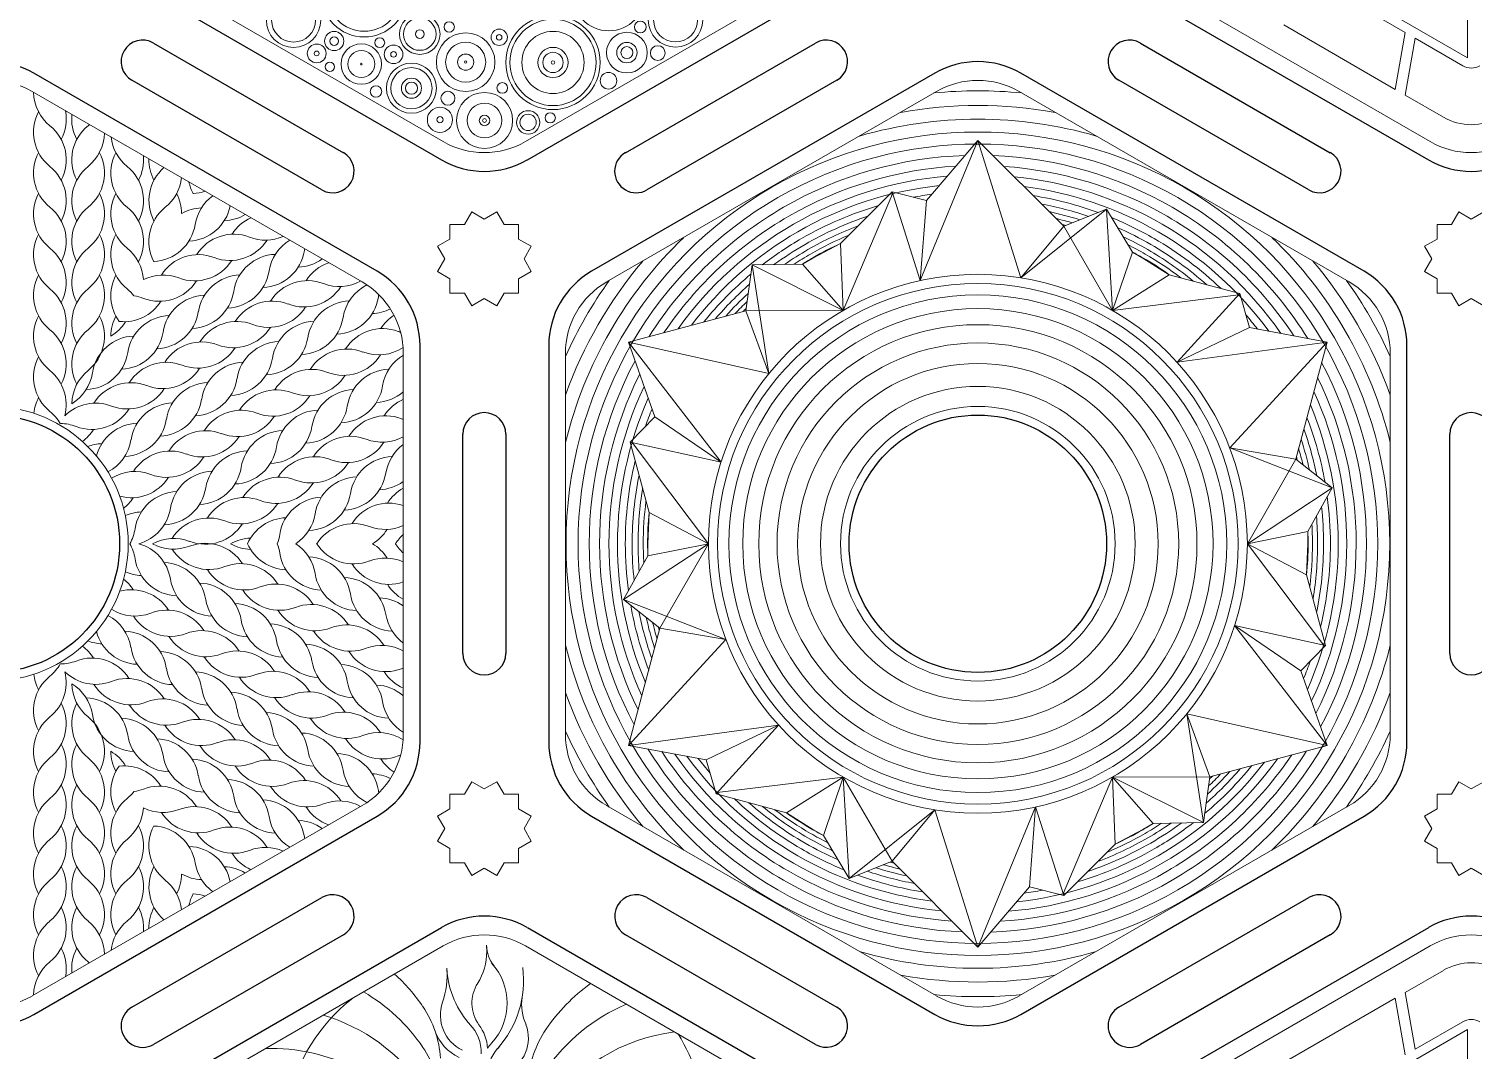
# Model space of a CAD drawing. Header units: millimetres. Extents: x -1250 to -350, y -300 to 300.
# Drawn here: x -1139.2 to -1013, y -94.3 to -5 of the extents above; entities that cross this region are included whole.
import ezdxf

# ---------------------------------------------------------------- set-up
doc = ezdxf.new("R2010")
doc.units = ezdxf.units.MM
doc.layers.get('0').update_dxf_attribs({"color": 1, "true_color": 0xff0000})
doc.layers.add('cut', color=1, linetype='Continuous', lineweight=20, true_color=0xff0000)
doc.layers.add('Vector Engrave', color=5, linetype='Continuous', lineweight=0, true_color=0x0000ff)

msp = doc.modelspace()

# ---------------------------------------------------------------- linework, layer by layer
for p, q in [((-1133.12, 0.88), (-1103.12, -16.44)), ((-1095.62, -16.44), (-1065.62, 0.88)), ((-1046.88, 0.88), (-1016.88, -16.44)), ((-1128.3, -6.24), (-1111.7, -15.82)), ((-1087.05, -15.82), (-1070.45, -6.24)), ((-1042.05, -6.24), (-1025.45, -15.82)), ((-1108.75, -26.18), (-1138.75, -8.86)), ((-1113.57, -19.07), (-1130.18, -9.48)), ((-1060, -8.86), (-1090, -26.18)), ((-1068.57, -9.48), (-1085.18, -19.07)), ((-1022.5, -26.18), (-1052.5, -8.86)), ((-1027.32, -19.07), (-1043.93, -9.48)), ((-1105, -67.32), (-1105, -32.68)), ((-1093.75, -32.68), (-1093.75, -67.32)), ((-1018.75, -67.32), (-1018.75, -32.68)), ((-1101.25, -59.58), (-1101.25, -40.42)), ((-1097.5, -40.42), (-1097.5, -59.58)), ((-1015, -59.58), (-1015, -40.42)), ((-1138.75, -91.14), (-1108.75, -73.82)), ((-1090, -73.82), (-1060, -91.14)), ((-1052.5, -91.14), (-1022.5, -73.82)), ((-1130.18, -90.52), (-1113.57, -80.93)), ((-1085.18, -80.93), (-1068.57, -90.52)), ((-1043.93, -90.52), (-1027.32, -80.93)), ((-1103.12, -83.56), (-1133.12, -100.88)), ((-1111.7, -84.18), (-1128.3, -93.76)), ((-1065.62, -100.88), (-1095.62, -83.56)), ((-1070.45, -93.76), (-1087.05, -84.18)), ((-1016.88, -83.56), (-1046.88, -100.88)), ((-1025.45, -84.18), (-1042.05, -93.76))]:
    msp.add_line(p, q)
for centre in [(-1142.5, -50), (-1056.25, -50)]:
    msp.add_circle(centre, 11.25)
for centre, radius, start, end in [((-1129.24, -7.86), 1.88, 60, 240), ((-1069.51, -7.86), 1.88, 300, 120), ((-1042.99, -7.86), 1.88, 60, 240), ((-1142.5, -15.36), 7.5, 60, 120), ((-1056.25, -15.36), 7.5, 60, 120), ((-1112.64, -17.44), 1.88, 240, 60), ((-1086.11, -17.44), 1.88, 120, 300), ((-1026.39, -17.44), 1.88, 240, 60), ((-1099.38, -9.95), 7.5, 240, 300), ((-1013.13, -9.95), 7.5, 240, 300), ((-1112.5, -32.68), 7.5, 0, 60), ((-1086.25, -32.68), 7.5, 120, 180), ((-1026.25, -32.68), 7.5, 0, 60), ((-1099.38, -40.42), 1.88, 0, 180), ((-1013.13, -40.42), 1.88, 0, 180), ((-1099.38, -59.58), 1.88, 180, 0), ((-1013.13, -59.58), 1.88, 180, 0), ((-1112.5, -67.32), 7.5, 300, 0), ((-1086.25, -67.32), 7.5, 180, 240), ((-1026.25, -67.32), 7.5, 300, 0), ((-1112.64, -82.56), 1.88, 300, 120), ((-1086.11, -82.56), 1.88, 60, 240), ((-1026.39, -82.56), 1.88, 300, 120), ((-1099.38, -90.05), 7.5, 60, 120), ((-1013.13, -90.05), 7.5, 60, 120), ((-1129.24, -92.14), 1.88, 120, 300), ((-1069.51, -92.14), 1.88, 240, 60), ((-1042.99, -92.14), 1.88, 120, 300), ((-1142.5, -84.64), 7.5, 240, 300), ((-1056.25, -84.64), 7.5, 240, 300)]:
    msp.add_arc(centre, radius, start, end)
at = {"layer": 'cut'}
for p, q in [((-1100.47, -21), (-1101.11, -22.1)), ((-1099.38, -21.64), (-1100.47, -21)), ((-1098.28, -21), (-1099.38, -21.64)), ((-1097.64, -22.1), (-1098.28, -21)), ((-1014.22, -21), (-1014.86, -22.1)), ((-1013.13, -21.64), (-1014.22, -21)), ((-1012.03, -21), (-1013.13, -21.64)), ((-1101.11, -22.1), (-1102.38, -22.1)), ((-1102.38, -22.1), (-1102.38, -23.37)), ((-1096.38, -22.1), (-1097.64, -22.1)), ((-1096.38, -23.37), (-1096.38, -22.1)), ((-1014.86, -22.1), (-1016.12, -22.1)), ((-1016.12, -22.1), (-1016.12, -23.37)), ((-1102.38, -23.37), (-1103.47, -24)), ((-1095.28, -24), (-1096.38, -23.37)), ((-1016.12, -23.37), (-1017.22, -24)), ((-1103.47, -24), (-1102.84, -25.1)), ((-1102.84, -25.1), (-1103.47, -26.2)), ((-1095.91, -25.1), (-1095.28, -24)), ((-1095.28, -26.2), (-1095.91, -25.1)), ((-1017.22, -24), (-1016.59, -25.1)), ((-1016.59, -25.1), (-1017.22, -26.2)), ((-1103.47, -26.2), (-1102.38, -26.83)), ((-1096.38, -26.83), (-1095.28, -26.2)), ((-1017.22, -26.2), (-1016.12, -26.83)), ((-1102.38, -26.83), (-1102.38, -28.1)), ((-1096.38, -28.1), (-1096.38, -26.83)), ((-1016.12, -26.83), (-1016.12, -28.1)), ((-1102.38, -28.1), (-1101.11, -28.1)), ((-1101.11, -28.1), (-1100.47, -29.2)), ((-1100.47, -29.2), (-1099.38, -28.57)), ((-1099.38, -28.57), (-1098.28, -29.2)), ((-1098.28, -29.2), (-1097.64, -28.1)), ((-1097.64, -28.1), (-1096.38, -28.1)), ((-1016.12, -28.1), (-1014.86, -28.1)), ((-1014.86, -28.1), (-1014.22, -29.2)), ((-1014.22, -29.2), (-1013.13, -28.57)), ((-1013.13, -28.57), (-1012.03, -29.2)), ((-1101.11, -71.9), (-1102.38, -71.9)), ((-1102.38, -71.9), (-1102.38, -73.17)), ((-1100.47, -70.8), (-1101.11, -71.9)), ((-1099.38, -71.43), (-1100.47, -70.8)), ((-1098.28, -70.8), (-1099.38, -71.43)), ((-1097.64, -71.9), (-1098.28, -70.8)), ((-1096.38, -71.9), (-1097.64, -71.9)), ((-1096.38, -73.17), (-1096.38, -71.9)), ((-1014.86, -71.9), (-1016.12, -71.9)), ((-1016.12, -71.9), (-1016.12, -73.17)), ((-1014.22, -70.8), (-1014.86, -71.9)), ((-1013.13, -71.43), (-1014.22, -70.8)), ((-1012.03, -70.8), (-1013.13, -71.43)), ((-1102.38, -73.17), (-1103.47, -73.8)), ((-1095.28, -73.8), (-1096.38, -73.17)), ((-1016.12, -73.17), (-1017.22, -73.8)), ((-1103.47, -73.8), (-1102.84, -74.9)), ((-1095.91, -74.9), (-1095.28, -73.8)), ((-1017.22, -73.8), (-1016.59, -74.9)), ((-1102.84, -74.9), (-1103.47, -76)), ((-1095.28, -76), (-1095.91, -74.9)), ((-1016.59, -74.9), (-1017.22, -76)), ((-1103.47, -76), (-1102.38, -76.63)), ((-1102.38, -76.63), (-1102.38, -77.9)), ((-1096.38, -76.63), (-1095.28, -76)), ((-1096.38, -77.9), (-1096.38, -76.63)), ((-1017.22, -76), (-1016.12, -76.63)), ((-1016.12, -76.63), (-1016.12, -77.9)), ((-1102.38, -77.9), (-1101.11, -77.9)), ((-1101.11, -77.9), (-1100.47, -79)), ((-1098.28, -79), (-1097.64, -77.9)), ((-1097.64, -77.9), (-1096.38, -77.9)), ((-1016.12, -77.9), (-1014.86, -77.9)), ((-1014.86, -77.9), (-1014.22, -79)), ((-1100.47, -79), (-1099.38, -78.36)), ((-1099.38, -78.36), (-1098.28, -79)), ((-1014.22, -79), (-1013.13, -78.36)), ((-1013.13, -78.36), (-1012.03, -79))]:
    msp.add_line(p, q, dxfattribs=at)
at = {"layer": 'Vector Engrave'}
for p, q in [((-1102.98, -14.84), (-1131.81, 1.81)), ((-1066.94, 1.81), (-1095.77, -14.84)), ((-1016.73, -14.84), (-1045.56, 1.81)), ((-1027.15, -0.55), (-1018.9, -5.32)), ((-1022.59, -2.26), (-1013.45, -7.54)), ((-1013.45, -2.64), (-1013.45, -7.54)), ((-1029.52, -4.65), (-1019.77, -10.28)), ((-1018.9, -5.32), (-1019.77, -10.28)), ((-1018.03, -5.82), (-1018.9, -10.78)), ((-1018.03, -5.82), (-1013.88, -8.22)), ((-1138.9, -10.47), (-1110.06, -27.11)), ((-1088.69, -27.11), (-1059.85, -10.47)), ((-1052.65, -10.47), (-1023.81, -27.11)), ((-1018.9, -10.78), (-1015.56, -12.71)), ((-1056.25, -14.75), (-1061.28, -26.99)), ((-1056.25, -14.75), (-1060.75, -20)), ((-1056.25, -14.75), (-1048.75, -22.25)), ((-1056.25, -14.75), (-1052.5, -26.75)), ((-1063.75, -19.25), (-1068.25, -23.75)), ((-1063.7, -19.41), (-1068.03, -29.6)), ((-1060.75, -20), (-1063.75, -19.25)), ((-1061.28, -26.99), (-1063.75, -19.25)), ((-1060.75, -20), (-1061.28, -26.99)), ((-1045, -20.75), (-1052.5, -26.75)), ((-1048.75, -22.25), (-1045, -20.75)), ((-1045, -20.75), (-1042.75, -24.5)), ((-1044.47, -29.6), (-1045, -20.75)), ((-1052.5, -26.75), (-1048.75, -22.25)), ((-1048.75, -22.25), (-1044.47, -29.6)), ((-1068.25, -23.75), (-1070.67, -25.03)), ((-1068.25, -23.75), (-1068.03, -29.6)), ((-1071.58, -25.56), (-1070.67, -25.03)), ((-1042.75, -24.5), (-1044.47, -29.6)), ((-1042.75, -24.5), (-1041.83, -25.03)), ((-1039.52, -26.48), (-1041.83, -25.03)), ((-1076.53, -29.63), (-1075.96, -25.63)), ((-1075.96, -25.63), (-1071.58, -25.56)), ((-1075.96, -25.63), (-1074.51, -35.13)), ((-1068.03, -29.6), (-1075.96, -25.63)), ((-1071.58, -25.56), (-1068.03, -29.6)), ((-1039.52, -26.48), (-1044.47, -29.6)), ((-1033.37, -28.13), (-1039.52, -26.48)), ((-1033.48, -28.25), (-1044.47, -29.6)), ((-1038.84, -34.14), (-1033.37, -28.13)), ((-1032.52, -31.1), (-1033.37, -28.13)), ((-1086.78, -32.38), (-1076.53, -29.63)), ((-1076.53, -29.63), (-1068.03, -29.6)), ((-1074.51, -35.13), (-1076.53, -29.63)), ((-1032.52, -31.1), (-1038.84, -34.14)), ((-1025.72, -32.38), (-1032.52, -31.1)), ((-1086.78, -32.38), (-1084.48, -38.9)), ((-1086.78, -32.38), (-1074.51, -35.13)), ((-1086.78, -32.38), (-1078.69, -42.86)), ((-1025.72, -32.38), (-1038.84, -34.14)), ((-1025.72, -32.38), (-1034.24, -41.62)), ((-1025.72, -32.38), (-1028.47, -42.62)), ((-1106.46, -33.35), (-1106.46, -66.65)), ((-1092.29, -66.65), (-1092.29, -33.35)), ((-1020.21, -33.35), (-1020.21, -66.65)), ((-1084.48, -38.9), (-1086.63, -41.12)), ((-1084.48, -38.9), (-1078.69, -42.86)), ((-1086.63, -41.12), (-1084.98, -47.27)), ((-1078.69, -42.86), (-1086.63, -41.12)), ((-1086.47, -41.16), (-1079.8, -50)), ((-1034.24, -41.62), (-1028.47, -42.62)), ((-1025.29, -45.12), (-1034.24, -41.62)), ((-1028.47, -42.62), (-1032.7, -50)), ((-1028.47, -42.62), (-1025.29, -45.12)), ((-1032.7, -50), (-1025.29, -45.12)), ((-1025.29, -45.12), (-1027.42, -48.94)), ((-1084.98, -47.27), (-1085.08, -50)), ((-1084.98, -47.27), (-1079.8, -50)), ((-1027.42, -48.94), (-1032.7, -50)), ((-1027.42, -48.94), (-1027.42, -50)), ((-1079.8, -50), (-1087.21, -54.88)), ((-1085.08, -51.06), (-1085.08, -50)), ((-1085.08, -51.06), (-1079.8, -50)), ((-1084.03, -57.38), (-1079.8, -50)), ((-1027.52, -52.73), (-1032.7, -50)), ((-1026.03, -58.84), (-1032.7, -50)), ((-1027.52, -52.73), (-1027.42, -50)), ((-1087.21, -54.88), (-1085.08, -51.06)), ((-1025.87, -58.88), (-1027.52, -52.73)), ((-1084.03, -57.38), (-1087.21, -54.88)), ((-1087.21, -54.88), (-1078.26, -58.38)), ((-1086.78, -67.63), (-1084.03, -57.38)), ((-1078.26, -58.38), (-1084.03, -57.38)), ((-1025.72, -67.63), (-1033.81, -57.14)), ((-1033.81, -57.14), (-1025.87, -58.88)), ((-1028.02, -61.1), (-1033.81, -57.14)), ((-1086.78, -67.63), (-1078.26, -58.38)), ((-1028.02, -61.1), (-1025.87, -58.88)), ((-1025.72, -67.63), (-1028.02, -61.1)), ((-1025.72, -67.63), (-1037.99, -64.87)), ((-1037.99, -64.87), (-1035.97, -70.37)), ((-1036.54, -74.37), (-1037.99, -64.87)), ((-1086.78, -67.63), (-1073.66, -65.86)), ((-1079.98, -68.9), (-1073.66, -65.86)), ((-1073.66, -65.86), (-1079.13, -71.87)), ((-1086.78, -67.63), (-1079.98, -68.9)), ((-1025.72, -67.63), (-1035.97, -70.37)), ((-1079.98, -68.9), (-1079.13, -71.87)), ((-1079.02, -71.75), (-1068.03, -70.4)), ((-1072.98, -73.52), (-1068.03, -70.4)), ((-1069.75, -75.5), (-1068.03, -70.4)), ((-1063.75, -77.75), (-1068.03, -70.4)), ((-1068.03, -70.4), (-1067.5, -79.25)), ((-1048.8, -80.59), (-1044.47, -70.4)), ((-1035.97, -70.37), (-1044.47, -70.4)), ((-1044.47, -70.4), (-1036.54, -74.37)), ((-1044.25, -76.25), (-1044.47, -70.4)), ((-1040.92, -74.44), (-1044.47, -70.4)), ((-1035.97, -70.37), (-1036.54, -74.37)), ((-1079.13, -71.87), (-1072.98, -73.52)), ((-1110.06, -72.89), (-1138.9, -89.53)), ((-1059.85, -89.53), (-1088.69, -72.89)), ((-1056.25, -85.25), (-1051.22, -73.01)), ((-1023.81, -72.89), (-1052.65, -89.53)), ((-1051.75, -80), (-1051.22, -73.01)), ((-1051.22, -73.01), (-1048.75, -80.75)), ((-1072.98, -73.52), (-1070.67, -74.97)), ((-1067.5, -79.25), (-1060, -73.25)), ((-1060, -73.25), (-1063.75, -77.75)), ((-1056.25, -85.25), (-1060, -73.25)), ((-1040.92, -74.44), (-1041.83, -74.97)), ((-1036.54, -74.37), (-1040.92, -74.44)), ((-1069.75, -75.5), (-1070.67, -74.97)), ((-1067.5, -79.25), (-1069.75, -75.5)), ((-1044.25, -76.25), (-1041.83, -74.97)), ((-1048.75, -80.75), (-1044.25, -76.25)), ((-1063.75, -77.75), (-1067.5, -79.25)), ((-1056.25, -85.25), (-1063.75, -77.75)), ((-1056.25, -85.25), (-1051.75, -80)), ((-1051.75, -80), (-1048.75, -80.75)), ((-1131.81, -101.81), (-1102.98, -85.16)), ((-1099.17, -85.63), (-1099.18, -85.09)), ((-1095.77, -85.16), (-1066.94, -101.81)), ((-1045.56, -101.81), (-1016.73, -85.16)), ((-1015.56, -87.29), (-1018.9, -89.22)), ((-1018.03, -94.18), (-1018.9, -89.22)), ((-1019.77, -89.72), (-1029.52, -95.35)), ((-1018.9, -94.68), (-1019.77, -89.72)), ((-1013.88, -91.78), (-1018.03, -94.18)), ((-1013.45, -92.46), (-1022.59, -97.74)), ((-1013.45, -97.36), (-1013.45, -92.46))]:
    msp.add_line(p, q, dxfattribs=at)
for centre, radius in [((-1109.88, -1.93), 3.77), ((-1109.88, -1.93), 3.27), ((-1088.5, -1.93), 3.23), ((-1116.05, -4.23), 2.38), ((-1116.05, -4.23), 1.92), ((-1082.67, -4.21), 2.38), ((-1082.67, -4.21), 1.92), ((-1105.02, -5.45), 1.77), ((-1105.02, -5.45), 1.42), ((-1102.45, -4.83), 0.453), ((-1098.08, -5.73), 0.714), ((-1093.38, -7.93), 4.12), ((-1093.38, -7.93), 3.77), ((-1085.75, -4.83), 0.514), ((-1112.5, -6.06), 0.839), ((-1112.5, -6.06), 0.375), ((-1110.13, -8.07), 1.77), ((-1108.52, -6.2), 0.436), ((-1105.02, -5.45), 0.384), ((-1101.01, -7.9), 2.56), ((-1101.01, -7.9), 1.75), ((-1098.08, -5.73), 0.241), ((-1093.38, -7.93), 2.72), ((-1086.92, -7.07), 1.78), ((-1086.92, -7.07), 0.894), ((-1114.03, -7.14), 0.822), ((-1114.03, -7.14), 0.209), ((-1110.13, -8.07), 1.18), ((-1107.31, -7.22), 0.814), ((-1107.31, -7.22), 0.247), ((-1101.01, -7.9), 0.707), ((-1093.38, -7.93), 1.32), ((-1093.38, -7.93), 0.89), ((-1086.92, -7.07), 0.528), ((-1084.22, -7.11), 0.645), ((-1112.88, -8.31), 0.403), ((-1110.13, -8.07), 0.0766), ((-1105.75, -10.18), 2.19), ((-1105.75, -10.18), 1.8), ((-1101.01, -7.9), 0.103), ((-1093.38, -7.93), 0.15), ((-1088.53, -9.53), 0.726), ((-1108.85, -10.47), 0.501), ((-1105.75, -10.18), 0.877), ((-1105.75, -10.18), 0.53), ((-1097.81, -10.16), 0.467), ((-1102.56, -11.06), 0.609), ((-1099.36, -13), 2.45), ((-1103.26, -12.94), 1.1), ((-1099.36, -13), 1.52), ((-1099.36, -13), 0.461), ((-1095.55, -13.17), 1.02), ((-1095.55, -13.17), 0.713), ((-1093.62, -12.77), 0.45), ((-1103.26, -12.94), 0.274), ((-1099.36, -13), 0.169), ((-1056.25, -50), 23.55), ((-1056.25, -50), 22.75), ((-1056.25, -50), 21.75), ((-1056.25, -50), 20.55), ((-1056.25, -50), 19.15), ((-1056.25, -50), 17.55), ((-1056.25, -50), 15.75), ((-1056.25, -50), 13.75), ((-1142.5, -50), 12), ((-1056.25, -50), 12)]:
    msp.add_circle(centre, radius, dxfattribs=at)
for centre, radius, start, end in [((-1013.13, -6.92), 1.5, 240, 300), ((-1142.5, -16.71), 7.21, 60, 120), ((-1056.25, -16.71), 7.21, 60, 120), ((-1134.95, -10.48), 3.82, 180.9392, 231.2454), ((-1056.25, -50), 39.59, 84.443, 95.557), ((-1134.95, -14.04), 3.82, 152.1782, 231.2454), ((-1139.73, -12.87), 3.82, 332.1782, 10.8719), ((-1131.62, -12.87), 3.82, 174.0224, 207.8218), ((-1056.25, -50), 38.31, 79.8357, 100.1643), ((-1139.73, -16.44), 3.82, 332.1782, 51.2454), ((-1131.62, -16.44), 3.82, 128.7546, 207.8218), ((-1136.4, -10.48), 3.82, 308.7546, 311.1082), ((-1056.25, -50), 37.11, 73.8118, 106.1882), ((-1013.13, -8.49), 4.88, 240, 300), ((-1136.4, -14.04), 3.82, 308.7546, 358.9637), ((-1128.2, -14.04), 3.82, 186.0707, 231.2454), ((-1099.38, -8.6), 7.21, 240, 300), ((-1056.25, -50), 35.99, 60, 120), ((-1056.25, -50), 34.94, 60, 120), ((-1013.13, -8.6), 7.21, 240, 300), ((-1134.95, -17.61), 3.82, 152.1782, 231.2454), ((-1136.4, -17.61), 3.82, 308.7546, 27.8218), ((-1128.2, -17.61), 3.82, 152.1782, 231.2454), ((-1132.98, -16.44), 3.82, 332.1782, 5.4304), ((-1124.87, -16.44), 3.82, 178.8104, 207.8218), ((-1056.25, -50), 33.96, 91.8883, 120), ((-1056.25, -50), 33.96, 60, 87.7852), ((-1139.73, -20.01), 3.82, 332.1782, 51.2454), ((-1131.62, -20.01), 3.82, 128.7546, 207.8218), ((-1132.98, -20.01), 3.82, 332.1782, 51.2454), ((-1124.87, -20.01), 3.82, 130.9663, 207.8218), ((-1056.25, -50), 33.06, 93.3338, 120), ((-1056.25, -50), 33.06, 60, 86.0721), ((-1129.65, -17.61), 3.82, 308.7546, 354.1694), ((-1121.45, -17.61), 3.82, 191.5627, 207.8148), ((-1056.25, -50), 35.99, 120, 180), ((-1056.25, -50), 32.24, 94.7639, 120), ((-1056.25, -50), 31.49, 96.1635, 120), ((-1056.25, -50), 32.24, 60, 84.36), ((-1056.25, -50), 31.49, 60, 82.6654), ((-1056.25, -50), 35.99, 0, 60), ((-1134.95, -21.18), 3.82, 152.1782, 231.2454), ((-1136.4, -21.18), 3.82, 308.7546, 27.8218), ((-1128.2, -21.18), 3.82, 152.1782, 231.2454), ((-1129.65, -21.18), 3.82, 0.806, 27.8218), ((-1121.45, -21.18), 3.82, 152.1782, 152.4528), ((-1128.06, -17.36), 3.82, 327.5472, 327.8218), ((-1124.98, -15.57), 3.82, 272.1852, 288.4373), ((-1120.87, -22.68), 3.82, 125.8306, 171.2454), ((-1056.25, -50), 34.94, 120, 180), ((-1056.25, -50), 30.81, 97.5156, 100.5783), ((-1056.25, -50), 30.81, 70.0281, 81.0082), ((-1056.25, -50), 34.94, 0, 60), ((-1139.73, -23.57), 3.82, 332.1782, 51.2454), ((-1131.62, -23.57), 3.82, 128.7546, 207.8218), ((-1132.98, -23.57), 3.82, 332.1782, 51.2454), ((-1124.87, -23.57), 3.82, 128.7546, 207.8218), ((-1123.96, -24.46), 3.82, 92.1782, 119.194), ((-1125.34, -19.73), 3.82, 272.1782, 349.0337), ((-1122.25, -17.95), 3.82, 272.1782, 301.1896), ((-1056.25, -50), 33.96, 120, 147.7852), ((-1056.25, -50), 33.06, 120, 146.0721), ((-1056.25, -50), 30.81, 106.3755, 120), ((-1056.25, -50), 30.21, 108.5355, 120), ((-1056.25, -50), 30.21, 71.3183, 79.4117), ((-1056.25, -50), 29.69, 72.5202, 77.9035), ((-1056.25, -50), 33.06, 33.3338, 60), ((-1056.25, -50), 33.96, 31.8883, 60), ((-1128.43, -21.51), 3.82, 272.1782, 351.2454), ((-1118.19, -24.98), 3.82, 114.5696, 147.8218), ((-1056.25, -50), 32.24, 120, 144.36), ((-1056.25, -50), 29.69, 110.6497, 120), ((-1056.25, -50), 29.24, 73.6111, 76.5144), ((-1056.25, -50), 28.86, 74.5676, 75.2784), ((-1056.25, -50), 30.81, 60, 67.6923), ((-1056.25, -50), 30.21, 60, 66.1389), ((-1056.25, -50), 32.24, 34.7639, 60), ((-1134.95, -24.74), 3.82, 152.1782, 231.2454), ((-1136.4, -24.74), 3.82, 308.7546, 27.8218), ((-1128.2, -24.74), 3.82, 152.1782, 231.2454), ((-1121.28, -26.76), 3.82, 68.7546, 147.8218), ((-1121.6, -21.42), 3.82, 248.7546, 327.8218), ((-1118.51, -19.64), 3.82, 248.7546, 293.9293), ((-1114.41, -26.74), 3.82, 121.0363, 171.2454), ((-1056.25, -50), 37.11, 133.8118, 166.1882), ((-1056.25, -50), 31.49, 120, 142.6654), ((-1056.25, -50), 30.81, 120, 127.6923), ((-1056.25, -50), 30.21, 120, 126.1389), ((-1056.25, -50), 29.24, 112.6779, 120), ((-1056.25, -50), 28.86, 114.5672, 120), ((-1056.25, -50), 29.69, 60, 64.6746), ((-1056.25, -50), 29.24, 60, 63.329), ((-1056.25, -50), 30.21, 48.5355, 60), ((-1056.25, -50), 30.81, 46.3755, 60), ((-1056.25, -50), 31.49, 36.1635, 60), ((-1056.25, -50), 37.11, 13.8118, 46.1882), ((-1139.74, -27.14), 3.82, 332.1782, 51.2454), ((-1131.61, -27.14), 3.82, 128.7546, 207.8218), ((-1132.99, -27.14), 3.82, 3.4389, 51.2454), ((-1124.37, -28.55), 3.82, 68.7546, 147.8218), ((-1124.69, -23.2), 3.82, 248.7546, 327.8218), ((-1117.5, -28.52), 3.82, 92.1782, 171.2454), ((-1118.88, -23.79), 3.82, 272.1782, 351.2454), ((-1115.79, -22.01), 3.82, 272.1782, 305.9776), ((-1111.32, -24.96), 3.82, 168.8918, 171.2454), ((-1056.25, -50), 29.69, 120, 124.6746), ((-1056.25, -50), 29.24, 120, 123.329), ((-1056.25, -50), 28.86, 120, 122.1347), ((-1056.25, -50), 28.86, 60, 62.1347), ((-1056.25, -50), 28.86, 54.5672, 60), ((-1056.25, -50), 29.24, 52.6779, 60), ((-1056.25, -50), 29.69, 50.6497, 60), ((-1120.59, -30.31), 3.82, 92.1782, 171.2454), ((-1121.97, -25.58), 3.82, 272.1782, 351.2454), ((-1111.73, -29.04), 3.82, 109.1281, 147.8218), ((-1056.25, -50), 38.31, 139.8357, 160.1643), ((-1056.25, -50), 30.81, 130.0281, 141.0082), ((-1056.25, -50), 38.31, 19.8357, 40.1643), ((-1134.95, -28.31), 3.82, 152.1782, 231.2454), ((-1139.74, -30.71), 3.82, 332.1782, 51.2454), ((-1131.61, -30.71), 3.82, 128.7546, 207.8218), ((-1136.4, -28.31), 3.82, 308.7546, 27.8218), ((-1128.2, -28.31), 3.82, 152.1782, 216.2477), ((-1132.99, -30.71), 3.82, 38.4047, 51.2454), ((-1127.46, -30.33), 3.82, 68.7546, 116.5611), ((-1127.78, -24.99), 3.82, 248.7546, 327.8218), ((-1114.82, -30.82), 3.82, 68.7546, 147.8218), ((-1115.14, -25.48), 3.82, 248.7546, 327.8218), ((-1112.05, -23.7), 3.82, 248.7546, 299.0608), ((-1107.94, -30.8), 3.82, 116.3215, 171.2454), ((-1113.67, -33.35), 7.21, 0, 60), ((-1056.25, -50), 39.59, 144.443, 155.557), ((-1085.08, -33.35), 7.21, 120, 180), ((-1056.25, -50), 30.21, 131.3183, 139.4117), ((-1056.25, -50), 39.59, 24.443, 35.557), ((-1027.42, -33.35), 7.21, 0, 60), ((-1130.87, -26.77), 3.82, 263.7523, 327.8218), ((-1130.55, -32.11), 3.82, 68.7546, 81.5953), ((-1123.68, -32.09), 3.82, 92.1782, 171.2454), ((-1125.06, -27.36), 3.82, 272.1782, 351.2454), ((-1117.91, -32.61), 3.82, 68.7546, 147.8218), ((-1111.03, -32.59), 3.82, 92.1782, 171.2454), ((-1112.41, -27.86), 3.82, 272.1782, 351.2454), ((-1104.86, -29.02), 3.82, 168.1121, 171.2454), ((-1056.25, -50), 29.69, 132.5202, 137.9035), ((-1056.25, -50), 29.24, 133.6111, 136.5144), ((-1134.95, -31.88), 3.82, 152.1782, 231.2454), ((-1136.4, -31.88), 3.82, 308.7546, 27.8218), ((-1128.2, -31.88), 3.82, 152.1782, 179.6331), ((-1126.77, -33.87), 3.82, 92.1782, 171.2454), ((-1128.15, -29.14), 3.82, 272.1782, 351.2454), ((-1118.23, -27.27), 3.82, 248.7546, 327.8218), ((-1115.5, -29.64), 3.82, 272.1782, 351.2454), ((-1109.32, -26.07), 3.82, 272.1782, 296.9564), ((-1105.19, -33.23), 3.82, 123.0436, 147.8218), ((-1056.25, -50), 28.86, 134.5676, 135.2784), ((-1056.25, -50), 30.81, 37.5156, 40.5783), ((-1139.74, -34.27), 3.82, 332.1782, 51.2454), ((-1131.61, -34.27), 3.82, 128.7546, 207.8218), ((-1133.96, -28.56), 3.82, 300.3669, 327.8218), ((-1131.23, -30.93), 3.82, 272.1782, 351.2454), ((-1121, -34.39), 3.82, 68.7546, 147.8218), ((-1121.31, -29.05), 3.82, 248.7546, 327.8218), ((-1114.12, -34.37), 3.82, 92.1782, 171.2454), ((-1108.28, -35.01), 3.82, 68.7546, 147.8218), ((-1105.51, -27.89), 3.82, 248.7546, 251.8879), ((-1129.86, -35.66), 3.82, 92.1782, 171.2454), ((-1124.08, -36.18), 3.82, 68.7546, 147.8218), ((-1117.21, -36.15), 3.82, 92.1782, 171.2454), ((-1118.59, -31.42), 3.82, 272.1782, 351.2454), ((-1134.95, -35.45), 3.82, 152.1782, 231.2454), ((-1134.32, -32.71), 3.82, 272.1782, 351.2454), ((-1124.4, -30.83), 3.82, 248.7546, 327.8218), ((-1121.68, -33.21), 3.82, 272.1782, 351.2454), ((-1111.37, -36.8), 3.82, 68.7546, 147.8218), ((-1111.69, -31.46), 3.82, 248.7546, 327.8218), ((-1108.6, -29.67), 3.82, 248.7546, 303.6785), ((-1104.49, -36.78), 3.82, 120.9392, 171.2454), ((-1056.25, -50), 33.96, 151.8883, 180), ((-1139.74, -37.84), 3.82, 345.3453, 51.2454), ((-1131.61, -37.84), 3.82, 128.7546, 178.8193), ((-1137.41, -34.49), 3.82, 301.1807, 351.2454), ((-1127.17, -37.96), 3.82, 68.7546, 147.8218), ((-1127.49, -32.62), 3.82, 248.7546, 327.8218), ((-1120.3, -37.94), 3.82, 92.1782, 171.2454), ((-1114.46, -38.58), 3.82, 68.7546, 147.8218), ((-1114.78, -33.24), 3.82, 248.7546, 327.8218), ((-1107.58, -38.56), 3.82, 92.1782, 171.2454), ((-1056.25, -50), 33.06, 153.3338, 180), ((-1056.25, -50), 33.96, 0, 27.7852), ((-1130.26, -39.74), 3.82, 68.7546, 147.8218), ((-1130.58, -34.4), 3.82, 248.7546, 327.8218), ((-1123.39, -39.72), 3.82, 92.1782, 171.2454), ((-1124.77, -34.99), 3.82, 272.1782, 351.2454), ((-1117.55, -40.37), 3.82, 68.7546, 147.8218), ((-1110.67, -40.34), 3.82, 92.1782, 171.2454), ((-1112.05, -35.62), 3.82, 272.1782, 351.2454), ((-1056.25, -50), 32.24, 154.7639, 180), ((-1056.25, -50), 33.06, 0, 26.0721), ((-1134.95, -39.01), 3.82, 152.1782, 173.7894), ((-1133.35, -41.53), 3.82, 68.7546, 134.6547), ((-1126.48, -41.5), 3.82, 92.1782, 171.2454), ((-1127.86, -36.77), 3.82, 272.1782, 351.2454), ((-1117.86, -35.03), 3.82, 248.7546, 327.8218), ((-1108.96, -33.83), 3.82, 272.1782, 310.8719), ((-1104.9, -40.86), 3.82, 114.0224, 147.8218), ((-1056.25, -50), 31.49, 156.1635, 180), ((-1056.25, -50), 32.24, 0, 24.36), ((-1139.74, -41.41), 3.82, 30.1373, 51.2454), ((-1133.67, -36.19), 3.82, 248.7546, 327.8218), ((-1120.63, -42.15), 3.82, 68.7546, 147.8218), ((-1120.95, -36.81), 3.82, 248.7546, 327.8218), ((-1113.76, -42.13), 3.82, 92.1782, 171.2454), ((-1115.14, -37.4), 3.82, 272.1782, 351.2454), ((-1107.99, -42.64), 3.82, 68.7546, 147.8218), ((-1105.22, -35.52), 3.82, 248.7546, 251.1082), ((-1056.25, -50), 30.81, 157.5156, 160.5783), ((-1056.25, -50), 30.81, 10.0281, 21.0082), ((-1056.25, -50), 31.49, 0, 22.6654), ((-1136.44, -43.31), 3.82, 68.7546, 89.8627), ((-1136.76, -37.97), 3.82, 306.2106, 327.8218), ((-1129.57, -43.28), 3.82, 92.1782, 165.5015), ((-1130.95, -38.55), 3.82, 272.1782, 351.2454), ((-1123.72, -43.94), 3.82, 68.7546, 147.8218), ((-1116.85, -43.91), 3.82, 92.1782, 171.2454), ((-1118.23, -39.18), 3.82, 272.1782, 351.2454), ((-1056.25, -50), 30.21, 11.3183, 19.4117), ((-1132.66, -45.07), 3.82, 92.1782, 110.9881), ((-1134.04, -40.34), 3.82, 297.5616, 351.2454), ((-1124.04, -38.59), 3.82, 248.7546, 327.8218), ((-1121.32, -40.96), 3.82, 272.1782, 351.2454), ((-1111.08, -44.43), 3.82, 68.7546, 147.8218), ((-1111.4, -39.09), 3.82, 248.7546, 327.8218), ((-1108.31, -37.3), 3.82, 248.7546, 298.9637), ((-1104.21, -44.41), 3.82, 126.0707, 171.2454), ((-1056.25, -50), 29.69, 12.5202, 17.9035), ((-1126.81, -45.72), 3.82, 68.7546, 147.8218), ((-1127.13, -40.38), 3.82, 248.7546, 327.8218), ((-1119.94, -45.69), 3.82, 92.1782, 171.2454), ((-1114.17, -46.21), 3.82, 68.7546, 147.8218), ((-1114.49, -40.87), 3.82, 248.7546, 327.8218), ((-1107.3, -46.19), 3.82, 92.1782, 171.2454), ((-1056.25, -50), 30.81, 166.3755, 180), ((-1056.25, -50), 28.86, 14.5676, 15.2784), ((-1056.25, -50), 29.24, 13.6111, 16.5144), ((-1129.9, -47.5), 3.82, 68.7546, 122.4384), ((-1123.03, -47.48), 3.82, 92.1782, 171.2454), ((-1124.41, -42.75), 3.82, 272.1782, 351.2454), ((-1110.39, -47.97), 3.82, 92.1782, 171.2454), ((-1111.77, -43.24), 3.82, 272.1782, 351.2454), ((-1056.25, -50), 30.21, 168.5355, 180), ((-1130.22, -42.16), 3.82, 254.4985, 327.8218), ((-1127.5, -44.53), 3.82, 272.1782, 351.2454), ((-1117.26, -48), 3.82, 68.7546, 147.8218), ((-1117.58, -42.66), 3.82, 248.7546, 327.8218), ((-1108.68, -41.46), 3.82, 272.1782, 305.4304), ((-1104.62, -48.49), 3.82, 118.8104, 147.8218), ((-1056.25, -50), 29.69, 170.6497, 180), ((-1133.31, -43.95), 3.82, 309.0119, 327.8218), ((-1126.12, -49.26), 3.82, 92.1782, 171.2454), ((-1120.35, -49.78), 3.82, 68.7546, 147.8218), ((-1120.67, -44.44), 3.82, 248.7546, 327.8218), ((-1113.48, -49.76), 3.82, 92.1782, 171.2454), ((-1114.86, -45.03), 3.82, 272.1782, 351.2454), ((-1107.71, -50.27), 3.82, 70.9663, 147.8218), ((-1056.25, -50), 29.24, 172.6779, 180), ((-1056.25, -50), 30.81, 0, 7.6923), ((-1129.21, -51.04), 3.82, 92.1782, 113.7894), ((-1130.59, -46.31), 3.82, 285.3453, 351.2454), ((-1123.44, -51.57), 3.82, 68.7546, 147.8218), ((-1116.57, -51.54), 3.82, 92.1782, 156.2477), ((-1117.95, -46.81), 3.82, 303.4389, 351.2454), ((-1056.25, -50), 28.86, 174.5672, 180), ((-1056.25, -50), 29.69, 0, 4.6746), ((-1056.25, -50), 30.21, 0, 6.1389), ((-1133.68, -48.1), 3.82, 330.1373, 351.2454), ((-1123.76, -46.22), 3.82, 248.7546, 327.8218), ((-1121.03, -48.59), 3.82, 338.4047, 351.2454), ((-1110.8, -52.06), 3.82, 68.7546, 147.8218), ((-1108.03, -44.93), 3.82, 248.7546, 294.1694), ((-1111.11, -46.72), 3.82, 300.806, 327.8218), ((-1103.92, -52.04), 3.82, 131.5627, 147.8148), ((-1056.25, -50), 28.86, 0, 2.1347), ((-1056.25, -50), 29.24, 0, 3.329), ((-1133.68, -51.9), 3.82, 8.7546, 29.8627), ((-1130.59, -53.69), 3.82, 8.7546, 74.6547), ((-1126.53, -53.35), 3.82, 68.7546, 118.8193), ((-1126.53, -46.65), 3.82, 241.1807, 291.2454), ((-1123.44, -48.43), 3.82, 212.1782, 291.2454), ((-1123.76, -53.78), 3.82, 32.1782, 111.2454), ((-1119.66, -53.32), 3.82, 92.1782, 119.6331), ((-1119.66, -46.68), 3.82, 240.3669, 267.8218), ((-1116.57, -48.46), 3.82, 203.7523, 267.8218), ((-1121.03, -51.41), 3.82, 8.7546, 21.5953), ((-1117.95, -53.19), 3.82, 8.7546, 56.5611), ((-1110.8, -47.94), 3.82, 212.1782, 291.2454), ((-1111.11, -53.28), 3.82, 32.1782, 59.194), ((-1107.01, -46.18), 3.82, 267.5472, 267.8218), ((-1107.01, -53.82), 3.82, 92.1782, 92.4528), ((-1103.92, -47.96), 3.82, 212.1852, 228.4373), ((-1056.25, -50), 35.99, 180, 240), ((-1056.25, -50), 34.94, 180, 240), ((-1056.25, -50), 33.96, 180, 207.7852), ((-1056.25, -50), 33.06, 180, 206.0721), ((-1056.25, -50), 32.24, 180, 204.36), ((-1056.25, -50), 31.49, 180, 202.6654), ((-1056.25, -50), 30.81, 180, 187.6923), ((-1056.25, -50), 30.21, 180, 186.1389), ((-1056.25, -50), 29.69, 180, 184.6746), ((-1056.25, -50), 29.24, 180, 183.329), ((-1056.25, -50), 28.86, 180, 182.1347), ((-1056.25, -50), 34.94, 300, 0), ((-1056.25, -50), 35.99, 300, 0), ((-1056.25, -50), 28.86, 354.5672, 0), ((-1056.25, -50), 31.49, 336.1635, 0), ((-1056.25, -50), 29.24, 352.6779, 0), ((-1056.25, -50), 32.24, 334.7639, 0), ((-1056.25, -50), 29.69, 350.6497, 0), ((-1056.25, -50), 33.06, 333.3338, 0), ((-1056.25, -50), 30.21, 348.5355, 0), ((-1056.25, -50), 30.81, 346.3755, 0), ((-1056.25, -50), 33.96, 331.8883, 0), ((-1126.12, -50.74), 3.82, 188.7546, 267.8218), ((-1127.5, -55.47), 3.82, 8.7546, 87.8218), ((-1120.67, -55.56), 3.82, 32.1782, 111.2454), ((-1113.48, -50.24), 3.82, 188.7546, 267.8218), ((-1114.86, -54.97), 3.82, 8.7546, 87.8218), ((-1108.03, -55.07), 3.82, 65.8306, 111.2454), ((-1129.21, -48.96), 3.82, 246.2106, 267.8218), ((-1120.35, -50.22), 3.82, 212.1782, 291.2454), ((-1110.39, -52.03), 3.82, 188.7546, 267.8218), ((-1111.77, -56.76), 3.82, 8.7546, 87.8218), ((-1107.71, -49.73), 3.82, 212.1782, 289.0337), ((-1130.22, -57.84), 3.82, 32.1782, 105.5015), ((-1133.31, -56.05), 3.82, 32.1782, 50.9881), ((-1123.03, -52.52), 3.82, 188.7546, 267.8218), ((-1124.41, -57.25), 3.82, 8.7546, 87.8218), ((-1117.26, -52), 3.82, 212.1782, 291.2454), ((-1117.58, -57.34), 3.82, 32.1782, 111.2454), ((-1104.62, -51.51), 3.82, 212.1782, 241.1896), ((-1119.94, -54.31), 3.82, 188.7546, 267.8218), ((-1121.32, -59.04), 3.82, 8.7546, 87.8218), ((-1114.49, -59.13), 3.82, 32.1782, 111.2454), ((-1107.3, -53.81), 3.82, 188.7546, 267.8218), ((-1108.68, -58.54), 3.82, 54.5696, 87.8218), ((-1056.25, -50), 30.81, 190.0281, 201.0082), ((-1134.04, -59.66), 3.82, 8.7546, 62.4384), ((-1129.9, -52.5), 3.82, 237.5616, 291.2454), ((-1126.81, -54.28), 3.82, 212.1782, 291.2454), ((-1127.13, -59.62), 3.82, 32.1782, 111.2454), ((-1116.85, -56.09), 3.82, 188.7546, 267.8218), ((-1114.17, -53.79), 3.82, 212.1782, 291.2454), ((-1104.21, -55.59), 3.82, 188.7546, 233.9293), ((-1056.25, -50), 30.21, 191.3183, 199.4117), ((-1056.25, -50), 29.69, 192.5202, 197.9035), ((-1129.57, -56.72), 3.82, 194.4985, 267.8218), ((-1130.95, -61.45), 3.82, 8.7546, 87.8218), ((-1124.04, -61.41), 3.82, 32.1782, 111.2454), ((-1118.23, -60.82), 3.82, 8.7546, 87.8218), ((-1111.08, -55.57), 3.82, 212.1782, 291.2454), ((-1111.4, -60.91), 3.82, 32.1782, 111.2454), ((-1056.25, -50), 29.24, 193.6111, 196.5144), ((-1056.25, -50), 28.86, 194.5676, 195.2784), ((-1136.76, -62.03), 3.82, 32.1782, 53.7894), ((-1132.66, -54.93), 3.82, 249.0119, 267.8218), ((-1126.48, -58.5), 3.82, 188.7546, 267.8218), ((-1123.72, -56.06), 3.82, 212.1782, 291.2454), ((-1113.76, -57.87), 3.82, 188.7546, 267.8218), ((-1115.14, -62.6), 3.82, 8.7546, 87.8218), ((-1108.31, -62.7), 3.82, 61.0363, 111.2454), ((-1056.25, -50), 37.11, 193.8118, 226.1882), ((-1056.25, -50), 37.11, 313.8118, 346.1882), ((-1139.74, -58.59), 3.82, 308.7546, 329.8627), ((-1136.44, -56.69), 3.82, 270.1373, 291.2454), ((-1133.67, -63.81), 3.82, 32.1782, 111.2454), ((-1127.86, -63.23), 3.82, 8.7546, 87.8218), ((-1120.63, -57.85), 3.82, 212.1782, 291.2454), ((-1120.95, -63.19), 3.82, 32.1782, 111.2454), ((-1110.67, -59.66), 3.82, 188.7546, 267.8218), ((-1112.05, -64.38), 3.82, 8.7546, 87.8218), ((-1107.99, -57.36), 3.82, 212.1782, 291.2454), ((-1056.25, -50), 30.81, 337.5156, 340.5783), ((-1134.95, -64.55), 3.82, 128.7546, 207.8218), ((-1134.95, -60.99), 3.82, 186.2106, 207.8218), ((-1139.74, -62.16), 3.82, 308.7546, 14.6547), ((-1133.35, -58.47), 3.82, 225.3453, 291.2454), ((-1130.58, -65.6), 3.82, 32.1782, 111.2454), ((-1123.39, -60.28), 3.82, 188.7546, 267.8218), ((-1124.77, -65.01), 3.82, 8.7546, 87.8218), ((-1117.55, -59.63), 3.82, 212.1782, 291.2454), ((-1117.86, -64.97), 3.82, 32.1782, 111.2454), ((-1104.9, -59.14), 3.82, 212.1782, 245.9776), ((-1105.22, -64.48), 3.82, 108.8918, 111.2454), ((-1131.61, -62.16), 3.82, 181.1807, 231.2454), ((-1137.41, -65.51), 3.82, 8.7546, 58.8193), ((-1130.26, -60.26), 3.82, 212.1782, 291.2454), ((-1120.3, -62.06), 3.82, 188.7546, 267.8218), ((-1121.68, -66.79), 3.82, 8.7546, 87.8218), ((-1114.78, -66.76), 3.82, 32.1782, 111.2454), ((-1107.58, -61.44), 3.82, 188.7546, 267.8218), ((-1108.96, -66.17), 3.82, 49.1281, 87.8218), ((-1056.25, -50), 38.31, 199.8357, 220.1643), ((-1056.25, -50), 38.31, 319.8357, 340.1643), ((-1139.74, -65.73), 3.82, 308.7546, 27.8218), ((-1131.61, -65.73), 3.82, 152.1782, 231.2454), ((-1134.32, -67.29), 3.82, 8.7546, 87.8218), ((-1127.17, -62.04), 3.82, 212.1782, 291.2454), ((-1127.49, -67.38), 3.82, 32.1782, 111.2454), ((-1114.46, -61.42), 3.82, 212.1782, 291.2454), ((-1104.49, -63.22), 3.82, 188.7546, 239.0608), ((-1134.95, -68.12), 3.82, 128.7546, 207.8218), ((-1136.4, -68.12), 3.82, 332.1782, 51.2454), ((-1129.86, -64.34), 3.82, 188.7546, 267.8218), ((-1131.23, -69.07), 3.82, 8.7546, 87.8218), ((-1124.4, -69.17), 3.82, 32.1782, 111.2454), ((-1117.21, -63.85), 3.82, 188.7546, 267.8218), ((-1118.59, -68.58), 3.82, 8.7546, 87.8218), ((-1111.37, -63.2), 3.82, 212.1782, 291.2454), ((-1111.69, -68.54), 3.82, 32.1782, 111.2454), ((-1126.77, -66.13), 3.82, 188.7546, 267.8218), ((-1124.08, -63.82), 3.82, 212.1782, 291.2454), ((-1114.12, -65.63), 3.82, 188.7546, 267.8218), ((-1115.5, -70.36), 3.82, 8.7546, 87.8218), ((-1113.67, -66.65), 7.21, 300, 0), ((-1108.6, -70.33), 3.82, 56.3215, 111.2454), ((-1056.25, -50), 39.59, 204.443, 215.557), ((-1085.08, -66.65), 7.21, 180, 240), ((-1056.25, -50), 39.59, 324.443, 335.557), ((-1027.42, -66.65), 7.21, 300, 0), ((-1139.74, -69.29), 3.82, 308.7546, 27.8218), ((-1131.61, -69.29), 3.82, 152.1782, 231.2454), ((-1128.2, -68.12), 3.82, 180.3669, 207.8218), ((-1133.96, -71.44), 3.82, 32.1782, 59.6331), ((-1128.15, -70.86), 3.82, 8.7546, 87.8218), ((-1121, -65.61), 3.82, 212.1782, 291.2454), ((-1121.31, -70.95), 3.82, 32.1782, 111.2454), ((-1111.03, -67.41), 3.82, 188.7546, 267.8218), ((-1108.28, -64.99), 3.82, 212.1782, 291.2454), ((-1056.25, -50), 33.96, 211.8883, 240), ((-1056.25, -50), 33.96, 300, 327.7852), ((-1134.95, -71.69), 3.82, 128.7546, 207.8218), ((-1136.4, -71.69), 3.82, 332.1782, 51.2454), ((-1130.87, -73.23), 3.82, 32.1782, 96.2477), ((-1123.68, -67.91), 3.82, 188.7546, 267.8218), ((-1125.06, -72.64), 3.82, 8.7546, 87.8218), ((-1118.23, -72.73), 3.82, 32.1782, 111.2454), ((-1112.41, -72.14), 3.82, 8.7546, 87.8218), ((-1105.19, -66.77), 3.82, 212.1782, 236.9564), ((-1105.51, -72.11), 3.82, 108.1121, 111.2454), ((-1056.25, -50), 33.06, 213.3338, 240), ((-1056.25, -50), 32.24, 214.7639, 240), ((-1056.25, -50), 31.49, 216.1635, 240), ((-1056.25, -50), 30.81, 217.5156, 220.5783), ((-1056.25, -50), 31.49, 300, 322.6654), ((-1056.25, -50), 32.24, 300, 324.36), ((-1056.25, -50), 33.06, 300, 326.0721), ((-1056.25, -50), 30.81, 310.0281, 321.0082), ((-1128.2, -71.69), 3.82, 143.7523, 207.8218), ((-1120.59, -69.69), 3.82, 188.7546, 267.8218), ((-1121.97, -74.42), 3.82, 8.7546, 87.8218), ((-1117.91, -67.39), 3.82, 212.1782, 291.2454), ((-1107.94, -69.2), 3.82, 188.7546, 243.6785), ((-1109.32, -73.93), 3.82, 63.0436, 87.8218), ((-1056.25, -50), 30.21, 311.3183, 319.4117), ((-1056.25, -50), 29.69, 312.5202, 317.9035), ((-1056.25, -50), 29.24, 313.6111, 316.5144), ((-1056.25, -50), 28.86, 314.5676, 315.2784), ((-1139.74, -72.86), 3.82, 308.7546, 27.8218), ((-1131.61, -72.86), 3.82, 152.1782, 231.2454), ((-1132.99, -69.29), 3.82, 308.7546, 321.5953), ((-1130.55, -67.89), 3.82, 278.4047, 291.2454), ((-1127.78, -75.01), 3.82, 32.1782, 111.2454), ((-1114.82, -69.18), 3.82, 212.1782, 291.2454), ((-1115.14, -74.52), 3.82, 32.1782, 111.2454), ((-1104.86, -70.98), 3.82, 188.7546, 191.8879), ((-1134.95, -75.26), 3.82, 128.7546, 207.8218), ((-1136.4, -75.26), 3.82, 332.1782, 51.2454), ((-1128.2, -75.26), 3.82, 128.7546, 207.8218), ((-1132.99, -72.86), 3.82, 308.7546, 356.5611), ((-1127.46, -69.67), 3.82, 243.4389, 291.2454), ((-1124.69, -76.8), 3.82, 32.1782, 111.2454), ((-1117.5, -71.48), 3.82, 188.7546, 267.8218), ((-1118.88, -76.21), 3.82, 8.7546, 87.8218), ((-1111.73, -70.96), 3.82, 212.1782, 250.8719), ((-1112.05, -76.3), 3.82, 60.9392, 111.2454), ((-1056.25, -50), 30.81, 226.3755, 240), ((-1056.25, -50), 30.21, 228.5355, 240), ((-1056.25, -50), 29.69, 230.6497, 240), ((-1124.37, -71.45), 3.82, 212.1782, 291.2454), ((-1114.41, -73.26), 3.82, 188.7546, 238.9637), ((-1115.79, -77.99), 3.82, 54.0224, 87.8218), ((-1056.25, -50), 29.24, 232.6779, 240), ((-1056.25, -50), 28.86, 234.5672, 240), ((-1056.25, -50), 28.86, 300, 302.1347), ((-1056.25, -50), 29.24, 300, 303.329), ((-1056.25, -50), 29.69, 300, 304.6746), ((-1056.25, -50), 30.21, 300, 306.1389), ((-1056.25, -50), 30.81, 300, 307.6923), ((-1139.73, -76.43), 3.82, 308.7546, 27.8218), ((-1131.62, -76.43), 3.82, 152.1782, 231.2454), ((-1132.98, -76.43), 3.82, 308.7546, 27.8218), ((-1124.87, -76.43), 3.82, 152.1782, 231.2454), ((-1128.43, -78.49), 3.82, 8.7546, 87.8218), ((-1121.28, -73.24), 3.82, 212.1782, 291.2454), ((-1121.6, -78.58), 3.82, 32.1782, 111.2454), ((-1111.32, -75.04), 3.82, 188.7546, 191.1082), ((-1056.25, -50), 29.69, 240, 244.6746), ((-1056.25, -50), 29.24, 240, 243.329), ((-1056.25, -50), 28.86, 240, 242.1347), ((-1056.25, -50), 29.69, 290.6497, 300), ((-1056.25, -50), 29.24, 292.6779, 300), ((-1056.25, -50), 28.86, 294.5672, 300), ((-1134.95, -78.82), 3.82, 128.7546, 207.8218), ((-1136.4, -78.82), 3.82, 332.1782, 51.2454), ((-1128.2, -78.82), 3.82, 128.7546, 207.8218), ((-1125.34, -80.27), 3.82, 10.9663, 87.8218), ((-1118.51, -80.36), 3.82, 66.0707, 111.2454), ((-1056.25, -50), 30.81, 240, 247.6923), ((-1056.25, -50), 30.21, 240, 246.1389), ((-1056.25, -50), 30.81, 286.3755, 300), ((-1056.25, -50), 30.21, 288.5355, 300), ((-1139.73, -79.99), 3.82, 308.7546, 27.8218), ((-1131.62, -79.99), 3.82, 152.1782, 231.2454), ((-1132.98, -79.99), 3.82, 308.7546, 27.8218), ((-1124.87, -79.99), 3.82, 152.1782, 229.0337), ((-1120.87, -77.32), 3.82, 188.7546, 234.1694), ((-1122.25, -82.05), 3.82, 58.8104, 87.8218), ((-1118.19, -75.02), 3.82, 212.1782, 245.4304), ((-1056.25, -50), 32.24, 240, 264.36), ((-1056.25, -50), 31.49, 240, 262.6654), ((-1056.25, -50), 29.24, 253.6111, 256.5144), ((-1056.25, -50), 28.86, 254.5676, 255.2784), ((-1056.25, -50), 32.24, 274.7639, 300), ((-1056.25, -50), 31.49, 276.1635, 300), ((-1134.95, -82.39), 3.82, 128.7546, 207.8218), ((-1136.4, -82.39), 3.82, 332.1782, 51.2454), ((-1128.2, -82.39), 3.82, 128.7546, 207.8218), ((-1129.65, -82.39), 3.82, 5.8306, 51.2454), ((-1129.65, -78.82), 3.82, 332.1782, 359.194), ((-1123.96, -75.54), 3.82, 240.806, 267.8218), ((-1056.25, -50), 33.96, 240, 267.7852), ((-1056.25, -50), 33.06, 240, 266.0721), ((-1056.25, -50), 30.81, 250.0281, 261.0082), ((-1056.25, -50), 30.21, 251.3183, 259.4117), ((-1056.25, -50), 29.69, 252.5202, 257.9035), ((-1056.25, -50), 33.96, 271.8883, 300), ((-1056.25, -50), 33.06, 273.3338, 300), ((-1121.45, -82.39), 3.82, 152.1852, 168.4373), ((-1121.45, -78.82), 3.82, 207.5472, 207.8218), ((-1128.06, -82.64), 3.82, 32.1782, 32.4528), ((-1124.98, -84.43), 3.82, 71.5627, 87.8148), ((-1056.25, -50), 34.94, 240, 300), ((-1056.25, -50), 30.81, 277.5156, 280.5783), ((-1139.73, -83.56), 3.82, 308.7546, 27.8218), ((-1131.62, -83.56), 3.82, 152.1782, 231.2454), ((-1132.98, -83.56), 3.82, 354.5696, 27.8218), ((-1124.87, -83.56), 3.82, 152.1782, 181.1896), ((-1056.25, -50), 35.99, 240, 300), ((-1134.95, -85.96), 3.82, 128.7546, 207.8218), ((-1136.4, -85.96), 3.82, 1.0363, 51.2454), ((-1128.2, -85.96), 3.82, 128.7546, 173.9293), ((-1099.38, -91.4), 7.21, 60, 120), ((-1013.13, -91.4), 7.21, 60, 120), ((-1139.73, -87.13), 3.82, 349.1281, 27.8218), ((-1131.62, -87.13), 3.82, 152.1782, 185.9776), ((-1104.17, -85.72), 5, 327.2095, 0.9548), ((-1096.18, -85.04), 3, 180.9548, 218.4342), ((-1056.25, -50), 37.11, 253.8118, 286.1882), ((-1134.95, -89.52), 3.82, 128.7546, 179.0608), ((-1136.4, -89.52), 3.82, 48.8918, 51.2454), ((-1102.62, -90.16), 5.23, 317.8952, 42.1729), ((-1104.95, -88.15), 9, 318.2345, 7.0237), ((-1013.13, -91.51), 4.88, 60, 120), ((-1117.99, -99.44), 16, 34.1168, 47.6794), ((-1109.63, -87.74), 7, 340.4644, 5.173), ((-1094.67, -86.69), 8, 184.0313, 222.655), ((-1056.25, -50), 38.31, 259.8357, 280.1643), ((-1142.5, -83.29), 7.21, 240, 300), ((-1117.99, -103), 16, 34.1168, 59.7512), ((-1097.28, -90.15), 3.19, 146.9891, 216.4403), ((-1080.76, -101.44), 16, 125.673, 145.8832), ((-1056.25, -50), 39.59, 264.443, 275.557), ((-1056.25, -83.29), 7.21, 240, 300), ((-1100.97, -102.28), 16, 128.2789, 205.8832), ((-1112.2, -95.51), 9, 3.4644, 34.1168), ((-1099.85, -91.21), 3.37, 160.4644, 244.7782), ((-1092.12, -90.31), 4, 170.4716, 205.4863), ((-1080.76, -105), 16, 112.808, 145.8832), ((-1117.99, -106.55), 16, 34.1168, 73.5336), ((-1103.03, -94.39), 3.37, 356.8622, 44.9341), ((-1103.03, -94.39), 3.95, 4.3063, 36.4403), ((-1098.9, -93.21), 3.37, 295.2218, 20.5356), ((-1013.13, -93.08), 1.5, 60, 120), ((-1099.85, -91.21), 4.08, 199.214, 244.7782), ((-1086.55, -97.51), 9, 145.8832, 176.5356), ((-1080.76, -108.55), 16, 97.1522, 145.8832), ((-1096.05, -101.28), 16, 334.1168, 31.8027), ((-1117.99, -110.11), 16, 34.1168, 91.8027), ((-1112.2, -99.07), 9, 3.4644, 34.1168), ((-1095.72, -96.39), 4.08, 137.8952, 145.6964), ((-1095.72, -96.39), 3.37, 137.8952, 183.1378), ((-1102.62, -90.16), 5.93, 317.8952, 320.7231)]:
    msp.add_arc(centre, radius, start, end, dxfattribs=at)

doc.saveas('drawing.dxf')
